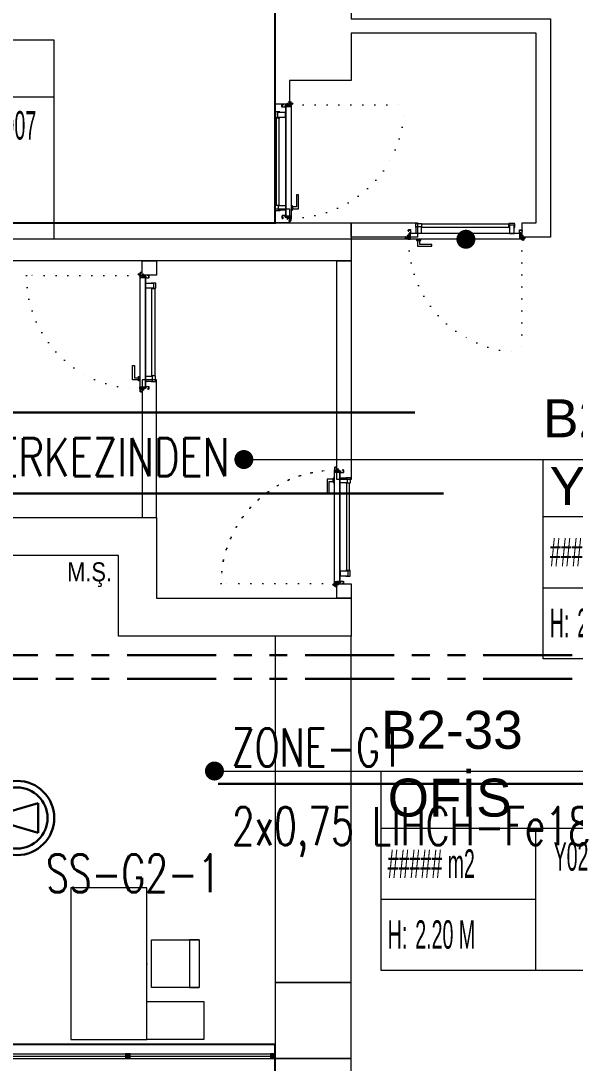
# Model space of a CAD drawing. Header units: metres. Extents: x -13545 to 152404, y -11890 to 28436.
# Drawn here: x 8872 to 9456, y 1595 to 2693 of the extents above; entities that cross this region are included whole.
import ezdxf
from ezdxf.enums import TextEntityAlignment as Align

# ---------------------------------------------------------------- set-up
doc = ezdxf.new("R2010")
doc.units = ezdxf.units.M
doc.header["$LTSCALE"] = 100
doc.header["$MEASUREMENT"] = 0
for name, pattern in [('DOT2', [0.125, 0, -0.125]), ('DOT5', [0.75, 0, -0.75]), ('HIDDEN', [0.375, 0.25, -0.125]), ('PHANTOM2', [1.25, 0.625, -0.125, 0.125, -0.125, 0.125, -0.125])]:
    doc.linetypes.add(name, pattern=pattern)
doc.layers.get('0').update_dxf_attribs({"color": 9, "lineweight": 9})
for name, color, linetype, lineweight in [('00', 9, 'Continuous', 9), ('01', 9, 'Continuous', 9), ('05', 9, 'Continuous', 9), ('06D', 9, 'Continuous', 9), ('10', 9, 'Continuous', 9), ('14', 9, 'Continuous', 9), ('15', 9, 'Continuous', 9), ('20', 9, 'DOT2', 9), ('21', 9, 'Continuous', 9), ('21_mahal200', 9, 'Continuous', 9), ('30H', 8, 'Continuous', 9), ('E-3W ACİL ANONS İÇİN HOPARLÖR (GÖMME) (YANGINA DAYANIKLI)', 7, 'Continuous', 30), ('E-KABLO', 7, 'Continuous', 30), ('E-YANGIN', 7, 'Continuous', 30), ('E-YAZI', 7, 'Continuous', 30)]:
    doc.layers.add(name, color=color, linetype=linetype, lineweight=lineweight)
doc.styles.add('Arial', font='arial.ttf', dxfattribs={"height": 2.5})
doc.styles.add('ILGAZ', font='txttw.shx')
doc.styles.add('MuuM_TEXT-STANDART', font='ARIALN.TTF')
doc.dimstyles.new('MuuM_DIM200', dxfattribs={"dimscale": 20, "dimtxt": 2, "dimasz": 1, "dimexe": 1, "dimexo": 1, "dimgap": 1, "dimtad": 1, "dimdec": 1, "dimrnd": 0.5, "dimdsep": 46, "dimtxsty": 'MuuM_TEXT-STANDART', "dimblk": 'ARCHTICK', "dimcen": 0, "dimdle": 0.15, "dimclrd": 256, "dimclre": 256, "dimclrt": 256, "dimadec": 0, "dimazin": 0, "dimtfac": 5, "dimtdec": 1, "dimtix": 1, "dimtmove": 2, "dimatfit": 3, "dimldrblk": 'DOT', "dimfxl": 3, "dimfxlon": 1, "dimtolj": 1, "dimlwd": -1, "dimlwe": -1, "dimarcsym": 0})

# ---------------------------------------------------------------- blocks, each defined once
blk = doc.blocks.new('100_3W ACİL ANONS İÇİN HOPARLÖR (GÖMME) (YANGINA DAYANIKLI)')
at = {"layer": 'E-3W ACİL ANONS İÇİN HOPARLÖR (GÖMME) (YANGINA DAYANIKLI)', "color": 4}
for p, q in [((-1.58, -0.79), (-1.58, 0.79)), ((-1.58, 0.79), (-0.632, 0.79)), ((-0.632, 0.474), (1.58, 1.106)), ((-0.632, 0.79), (-0.632, -0.79)), ((1.58, -1.106), (1.58, 1.106)), ((-0.632, -0.474), (1.58, -1.106)), ((-0.632, -0.79), (-1.58, -0.79))]:
    blk.add_line(p, q, dxfattribs=at)
at = {"layer": 'E-3W ACİL ANONS İÇİN HOPARLÖR (GÖMME) (YANGINA DAYANIKLI)', "color": 3}
for radius in [2.796, 2.296]:
    blk.add_circle((0, 0), radius, dxfattribs=at)
at = {"layer": 'E-3W ACİL ANONS İÇİN HOPARLÖR (GÖMME) (YANGINA DAYANIKLI)', "color": 4}
blk.add_solid([(-1.58, 0.79), (-0.632, 0.79), (-1.58, -0.79), (-0.632, -0.79)], dxfattribs=at)
blk = doc.blocks.new('p-kolon_80x80')
blk.add_lwpolyline([(-40, -40), (40, -40), (40, 40), (-40, 40)], close=True)
blk = doc.blocks.new('2.bod.sitatik')
at = {"layer": '01'}
blk.add_lwpolyline([(8420, -6500), (8420, -6500), (8420, -6460), (8420, -6150), (9220, -6150), (9220, -6190), (8470, -6190), (8470, -6460), (9015, -6460), (9015, -6545), (9220, -6545), (9220, -6585), (8975, -6585), (8975, -6500), (8470, -6500), (8470, -6585), (8420, -6585), (8420, -6500)], dxfattribs=at)
blk.add_blockref('p-kolon_80x80', (9180, -6990), dxfattribs=at)
blk = doc.blocks.new('p-işyeri')
at = {"color": 0, "const_width": 2}
blk.add_lwpolyline([(200, 0), (200, 700), (-200, 700), (-200, 0)], close=True, dxfattribs=at)
blk = doc.blocks.new('p-sandalye-03')
for points in [[(-5, -25.1), (-5, 24.9), (-55, 24.9), (-55, -25.1), (-5, -25.1)], [(-55, 24.9), (-45, 24.9), (-45, -25.1), (-55, -25.1)]]:
    blk.add_lwpolyline(points)
blk.add_point((0, -0.1))
blk = doc.blocks.new('m-calisma unitesi 02')
at = {"ltscale": 0.5}
blk.add_lwpolyline([(-160, 140), (-160, 80), (-120, 80), (-120, 140)], close=True, dxfattribs=at)
blk.add_lwpolyline([(0, 80), (0, 0), (-160, 0), (-160, 80)], close=True)
at = {"linetype": 'DOT5'}
blk.add_lwpolyline([(-160, 80), (-160, 80)], dxfattribs=at)
at = {"rotation": 270}
blk.add_blockref('p-sandalye-03', (-80, 80), dxfattribs=at)
blk = doc.blocks.new('*U19')
at = {"ltscale": 15}
for p, q in [((-25, 1), (-26, 0)), ((-25, -1), (-26, 0)), ((-23, 1), (-25, 1)), ((-23, 1), (-23, -2)), ((-21, -3), (-18, 3)), ((-21, -3), (-18, 3)), ((-20, -3), (-17, 3)), ((-20, -3), (-16, 3)), ((-18, -3), (-15, 3)), ((-18, -3), (-15, 3)), ((-18, 1), (-18, 2)), ((-17, -3), (-14, 3)), ((-17, -3), (-13, 3)), ((-17, 1), (-17, 2)), ((-15, -3), (-12, 3)), ((-15, -3), (-12, 3)), ((-15, 1), (-15, 2)), ((-14, -3), (-11, 3)), ((-14, -3), (-10, 3)), ((-14, 1), (-14, 2)), ((-12, -3), (-9, 3)), ((-12, -3), (-9, 3)), ((-12, 1), (-12, 2)), ((-11, -3), (-8, 3)), ((-11, -3), (-7, 3)), ((-11, 1), (-11, 2)), ((-9, -3), (-6, 3)), ((-9, -3), (-6, 3)), ((-9, 1), (-9, 2)), ((-8, -3), (-4, 3)), ((-8, -3), (-5, 3)), ((-8, 1), (-8, 2)), ((-6, -3), (-3, 3)), ((-6, -3), (-3, 3)), ((-6, 1), (-6, 2)), ((-5, -3), (-1, 3)), ((-5, -3), (-2, 3)), ((-5, 1), (-5, 2)), ((-3, 1), (-3, 2)), ((0, 4), (-2, 1)), ((-2, 1), (-2, 2)), ((0, 0), (-1, 0)), ((-25, -1), (-23, -2)), ((-9, -2), (-23, -2)), ((-21, -3), (-21, -2)), ((-20, -3), (-19, -2)), ((-20, -2), (-19, -2)), ((-19, -2), (-18, -2)), ((-18, -3), (-18, -2)), ((-17, -3), (-16, -2)), ((-17, -2), (-16, -2)), ((-16, -2), (-15, -2)), ((-15, -3), (-15, -2)), ((-14, -3), (-13, -2)), ((-14, -2), (-13, -2)), ((-13, -2), (-12, -2)), ((-12, -3), (-12, -2)), ((-11, -3), (-10, -2)), ((-11, -2), (-10, -2)), ((-10, -2), (-9, -2)), ((-9, -3), (-9, -2)), ((-8, -2), (-7, -2)), ((-8, -3), (-7, -2)), ((-7, -2), (-6, -2)), ((-6, -3), (-6, -2)), ((-5, -2), (-4, -2)), ((-5, -3), (-4, -2)), ((-4, -2), (-2, -2)), ((0, -4), (-2, -2)), ((0, 0), (-1, 0))]:
    blk.add_line(p, q, dxfattribs=at)
for p, q in [((-7, 1), (-23, 1)), ((-17, 1), (-19, 1)), ((-16, 1), (-17, 1)), ((-14, 1), (-16, 1)), ((-13, 1), (-14, 1)), ((-11, 1), (-13, 1)), ((-10, 1), (-11, 1)), ((-8, 1), (-10, 1)), ((-7, 1), (-8, 1)), ((-5, 1), (-7, 1)), ((-4, 1), (-5, 1)), ((-2, 1), (-4, 1)), ((-2, 1), (-2, 1)), ((0, 0), (0, 4)), ((-2, -2), (-2, -2)), ((0, 0), (0, -4))]:
    blk.add_line(p, q)
for centre, radius, start, end in [((-26, 4), 3.92, 274.361, 322.1025), ((-26, -4), 3.92, 37.8975, 85.639), ((-18, 3), 0.0971, 330.3204, 150.3204), ((-17, 3), 0.0971, 330.3204, 150.3204), ((-15, 3), 0.0971, 330.3204, 150.3204), ((-14, 3), 0.0971, 330.3204, 150.3204), ((-12, 3), 0.0971, 330.3204, 150.3204), ((-11, 3), 0.0971, 330.3204, 150.3204), ((-9, 3), 0.0971, 330.3204, 150.3204), ((-8, 3), 0.0971, 330.3204, 150.3204), ((-6, 3), 0.0971, 330.3204, 150.3204), ((-5, 3), 0.0971, 330.3204, 150.3204), ((-3, 3), 0.0971, 330.3204, 150.3204), ((-2, 3), 0.0971, 330.3204, 150.3204), ((-1, 0), 0.486, 90, 270), ((0, 4), 0.25, 0, 150.0864), ((-21, -3), 0.0971, 150.3204, 330.3204), ((-20, -3), 0.0971, 150.3204, 330.3204), ((-18, -3), 0.0971, 150.3204, 330.3204), ((-17, -3), 0.0971, 150.3204, 330.3204), ((-15, -3), 0.0971, 150.3204, 330.3204), ((-14, -3), 0.0971, 150.3204, 330.3204), ((-12, -3), 0.0971, 150.3204, 330.3204), ((-11, -3), 0.0971, 150.3204, 330.3204), ((-9, -3), 0.0971, 150.3204, 330.3204), ((-8, -3), 0.0971, 150.3204, 330.3204), ((-6, -3), 0.0971, 150.3204, 330.3204), ((-5, -3), 0.0971, 150.3204, 330.3204), ((0, -4), 0.25, 209.9136, 0)]:
    blk.add_arc(centre, radius, start, end, dxfattribs=at)
blk = doc.blocks.new('conta')
at = {"ltscale": 10}
for p, q in [((-2649.9, 5345.5), (-2649.8, 5345.6)), ((-2649.9, 5344.5), (-2649.8, 5344.3)), ((-2649.8, 5344.3), (-2649.7, 5344.3)), ((-2649.7, 5345.4), (-2649.3, 5345.4)), ((-2649.2, 5345.4), (-2649.1, 5345.5)), ((-2649, 5344), (-2648.8, 5343.8)), ((-2648.9, 5344.1), (-2648.7, 5343.9)), ((-2648.8, 5345.1), (-2648.6, 5345.3)), ((-2648.8, 5344.9), (-2648.6, 5345.2)), ((-2648.6, 5345.3), (-2648.6, 5345.3)), ((-2648.7, 5343.8), (-2648.7, 5343.8))]:
    blk.add_line(p, q, dxfattribs=at)
for centre, radius, start, end in [((-2649.8, 5345.5), 0.05, 140.6345, 188.9372), ((-2653, 5345), 3.19, 350.4674, 8.9372), ((-2649.9, 5344.5), 0.02, 170.4674, 213.7451), ((-2649.7, 5345.6), 0.0696, 22.2428, 159.258), ((-2650.9, 5345), 1.24, 340.3382, 16.7772), ((-2649.7, 5344.6), 0.03, 160.3382, 273.2666), ((-2649.7, 5345.4), 0.03, 90, 196.7772), ((-2649.6, 5341.5), 3.01, 80.4362, 93.2666), ((-2649.3, 5345.5), 0.05, 270, 303.0062), ((-2649.2, 5344.1), 0.231, 353.9571, 81.9004), ((-2649.1, 5345.5), 0.03, 4.7972, 123.0062), ((-2649.1, 5344.5), 0.03, 260.4362, 338.7066), ((-2651.2, 5344.8), 2.33, 7.5897, 18.7951), ((-2649, 5345.6), 0.05, 18.7951, 42.1429), ((-2650.2, 5345), 1.27, 338.7066, 23.0418), ((-2648.9, 5344.1), 0.1, 173.9571, 217.2653), ((-2648.8, 5345.1), 0.05, 187.5897, 322.7347), ((-2658.2, 5345.2), 9.36, 353.6857, 357.8537), ((-2648.8, 5344.2), 0.1, 173.6857, 217.2653), ((-2648.8, 5344.8), 0.05, 142.7347, 180.2669), ((-2648.6, 5345.3), 0.05, 52.7347, 142.7347), ((-2648.6, 5345.3), 0.05, 322.7347, 52.7347), ((-2648.7, 5343.8), 0.05, 217.2653, 307.2653), ((-2648.7, 5343.8), 0.05, 307.2653, 37.2653)]:
    blk.add_arc(centre, radius, start, end, dxfattribs=at)
for points, knots in [([(-2649, 5345.6), (-2649, 5345.6), (-2649.1, 5345.7), (-2649.2, 5345.4), (-2649.3, 5345.7), (-2649.4, 5345.5), (-2649.5, 5345.7), (-2649.6, 5345.5), (-2649.7, 5345.6), (-2649.7, 5345.6)], [0.0086373, 0.0086373, 0.0086373, 0.0086373, 0.1097304, 0.3133405, 0.4430081, 0.5658764, 0.7165186, 0.8527974, 0.9648495, 0.9648495, 0.9648495, 0.9648495]), ([(-2649.7, 5344.3), (-2649.7, 5344.3), (-2649.7, 5344.5), (-2649.6, 5344.3), (-2649.3, 5344.4), (-2649.2, 5344.4), (-2649.2, 5344.4)], [0, 0, 0, 0, 0.1008757, 0.3841126, 0.5436166, 0.6906785, 0.6906785, 0.6906785, 0.6906785])]:
    blk.add_open_spline(points, degree=3, knots=knots, dxfattribs=at)
blk = doc.blocks.new('p-yn_sackasa')
at = {"layer": '10', "linetype": 'Continuous'}
for p, q in [((-2.2, 0), (-2.2, -0.2)), ((0, 6.9), (0, 6.2)), ((0, 6.2), (0, 6.9)), ((0.1, 6.9), (0.1, 6.2)), ((0.2, 6.9), (0.2, 6.2)), ((2.7, 7.2), (0.3, 7.2)), ((2.7, 7.2), (0.3, 7.2)), ((2.7, 7), (0.3, 7)), ((0.3, 7), (2.7, 7)), ((0.3, 6.1), (0.8, 6.1)), ((0.7, 6), (0.3, 6)), ((0.3, 5.9), (0.7, 5.9)), ((0.8, 5.9), (0.3, 5.9)), ((0.7, 5.9), (0.7, 6)), ((0.7, -0.7), (0.7, 2.3)), ((0.7, -0.7), (0.7, 2.3)), ((0.8, 5.9), (0.8, 6.1)), ((0.8, -0.7), (0.8, 2.3)), ((0.8, -0.7), (0.8, 2.3)), ((0.9, 2.3), (1, 2.3)), ((0.9, 2.3), (0.9, 2.3)), ((1, 2.5), (1, 2.4)), ((1, 2.5), (1, 2.5)), ((1.1, 2.5), (1.1, 3.7)), ((1.1, 2.5), (1.1, 3.7)), ((1.3, 3.7), (1.3, 2.5)), ((1.3, 2.5), (1.3, 3.7)), ((2.5, 4), (1.4, 4)), ((1.4, 4), (2.5, 4)), ((1.4, 3.8), (2.5, 3.8)), ((2.5, 3.8), (1.4, 3.8)), ((2.5, 3.4), (2.6, 3.7)), ((2.6, 3.7), (2.5, 3.4)), ((2.7, 3.6), (2.6, 3.3)), ((2.7, 3.6), (2.6, 3.3)), ((2.8, 3.3), (2.8, 6.9)), ((2.8, 3.3), (2.8, 6.9)), ((2.9, 3.3), (2.9, 6.9)), ((2.9, 3.3), (2.9, 6.9)), ((-2.9, -1.7), (-2.9, -0.3)), ((-2.9, -0.3), (-2.9, -1.7)), ((-2.8, -0.3), (-2.8, -1.7)), ((-2.8, -0.3), (-2.8, -1.7)), ((-2.2, 0), (-2.7, 0)), ((-2.2, 0), (-2.7, 0)), ((-2.2, -0.1), (-2.7, -0.1)), ((-2.2, -0.2), (-2.7, -0.2)), ((1, -1.8), (-2.7, -1.8)), ((1, -1.9), (-2.7, -1.9)), ((-2.7, -2), (1, -2)), ((1, -2), (-2.7, -2)), ((-2.2, -0.1), (-2.2, 0)), ((0.9, -0.8), (1, -0.8)), ((0.9, -0.8), (0.9, -0.8)), ((1, -0.9), (1, -0.9)), ((1, -0.9), (1, -0.9)), ((1.1, -1), (1.1, -1.7)), ((1.1, -1), (1.1, -1.7)), ((1.3, -1), (1.3, -1.7)), ((1.3, -1), (1.3, -1.7))]:
    blk.add_line(p, q, dxfattribs=at)
for points in [[(0.1, 2.1), (0.7, 2.1), (0.7, -0.5), (0.1, -0.5)], [(0.1, 2.1), (0.4, 2.1), (0.4, -0.5), (0.1, -0.5)]]:
    blk.add_lwpolyline(points, close=True, dxfattribs=at)
for centre, radius, start, end in [((0.3, 6.9), 0.249, 90, 180), ((0.3, 6.9), 0.261, 90, 180), ((0.3, 6.2), 0.249, 181.345, 271.3502), ((0.3, 6.2), 0.261, 180, 270), ((0.3, 6.9), 0.122, 90, 180), ((0.3, 6.2), 0.122, 180, 270), ((0.3, 6.9), 0.11, 90, 180), ((0.3, 6.2), 0.11, 180, 270), ((0.9, 2.3), 0.206, 63.2169, 180), ((0.9, 2.3), 0.219, 63.2153, 180), ((0.9, 2.3), 0.0801, 63.215, 180), ((0.9, 2.3), 0.0674, 63.2144, 180), ((1, 2.5), 0.219, 243.2148, 0), ((1, 2.5), 0.0801, 243.2203, 0), ((1, 2.5), 0.206, 243.2197, 0), ((1, 2.5), 0.0674, 243.2129, 0), ((1.4, 3.7), 0.24, 90, 180), ((1.4, 3.7), 0.253, 90, 180), ((1.4, 3.7), 0.114, 90, 180), ((1.4, 3.7), 0.101, 90, 180), ((2.5, 3.7), 0.249, 342.8613, 90), ((2.5, 3.7), 0.261, 342.8602, 90), ((2.5, 3.7), 0.122, 342.8607, 90), ((2.5, 3.7), 0.11, 342.8621, 90), ((2.7, 3.3), 0.232, 162.8601, 0), ((2.7, 3.3), 0.219, 162.8613, 0), ((2.7, 3.3), 0.0927, 162.8605, 0), ((2.7, 3.3), 0.0801, 162.8624, 0), ((2.7, 6.9), 0.249, 0, 90), ((2.7, 6.9), 0.261, 0, 90), ((2.7, 6.9), 0.122, 0, 90), ((2.7, 6.9), 0.11, 0, 90), ((-2.7, -0.3), 0.24, 90, 180), ((-2.7, -0.3), 0.253, 90, 180), ((-2.7, -1.7), 0.24, 180, 270), ((-2.7, -1.7), 0.253, 180, 270), ((-2.7, -0.3), 0.114, 90, 180), ((-2.7, -0.3), 0.101, 90, 180), ((-2.7, -1.7), 0.114, 180, 270), ((-2.7, -1.7), 0.101, 180, 270), ((0.9, -0.7), 0.206, 180, 296.7851), ((0.9, -0.7), 0.219, 180, 296.785), ((0.9, -0.7), 0.0674, 180, 180.5245), ((0.9, -0.7), 0.0801, 180, 296.785), ((0.9, -0.7), 0.0674, 180, 296.7871), ((1, -1), 0.219, 0, 116.7854), ((1, -1), 0.206, 0, 116.7836), ((1, -1), 0.0801, 0, 116.7811), ((1, -1), 0.0674, 0, 116.7871), ((1, -1.7), 0.114, 270, 0), ((1, -1.7), 0.24, 270, 0), ((1, -1.7), 0.101, 270, 0), ((1, -1.7), 0.253, 270, 0)]:
    blk.add_arc(centre, radius, start, end, dxfattribs=at)
at = {"layer": '10', "xscale": 0.0842696629213483, "yscale": 0.0842696629213483, "zscale": 0.0842696629213483}
blk.add_blockref('*U19', (1, 1.3), dxfattribs=at)
at = {"layer": '14', "xscale": -0.7887640449438696, "yscale": 0.7887640449438696, "zscale": 0.7887640449438204, "rotation": 90}
blk.add_blockref('conta', (4217.8, -2086.4), dxfattribs=at)
blk = doc.blocks.new('*U361')
at = {"layer": '06D'}
for points in [[(8.5, 9.6), (7.9, 9.6), (7.9, 13.6, -0.414214), (8.2, 13.9), (13.7, 13.9, -0.414214), (14.1, 13.6), (14.1, 9.6), (13.5, 9.6)], [(111.5, 9.6), (112.1, 9.6), (112.1, 13.6, 0.414214), (111.7, 13.9), (106.2, 13.9, 0.414214), (105.9, 13.6), (105.9, 9.6), (106.5, 9.6)]]:
    blk.add_lwpolyline(points, format="xyb", dxfattribs=at)
for points in [[(105.9, 13.3), (14.1, 13.3), (14.1, 10.2), (105.9, 10.2)], [(111.5, 12.1), (106.5, 12.1), (106.5, 3.4), (111.5, 3.4)], [(8.5, 10.9), (13.5, 10.9), (13.5, 3.4), (8.5, 3.4)]]:
    blk.add_lwpolyline(points, close=True, dxfattribs=at)
for points in [[(8.8, -2.6), (8.8, -3.8), (13.2, -3.8), (13.2, -2.6), (8.8, -2.6)], [(9.9, -3.8), (9.9, -10.1), (24.9, -10.1), (24.9, -8.2), (12.1, -8.2), (12.1, -8.2), (12.1, -3.8), (9.9, -3.8)]]:
    blk.add_lwpolyline(points, dxfattribs=at)
at = {"layer": '10', "ltscale": 10}
for p, q in [((1, 0.7), (2, 1.3)), ((1, 0.7), (2, 1.3)), ((2, 0.3), (1, 0.3)), ((2, 0.3), (1, 0.3)), ((2, 0.1), (1, 0.1)), ((2, 0.1), (1, 0.1)), ((2, 1.8), (2, 1.3)), ((2.3, 1.8), (2, 1.8)), ((2, 1.8), (2, 1.3)), ((2.3, 1.8), (2, 1.8)), ((2, 1.3), (2, -0.2)), ((2, 1.3), (2, -0.2)), ((2.3, -2.2), (2.3, 3.3)), ((2.3, 1.3), (2.3, 1.8)), ((2.3, 1.3), (2.3, 1.8)), ((2.3, -0.2), (2.3, 1.3)), ((2.3, -0.2), (2.3, 1.3)), ((117.6, 3.4), (2.4, 3.4)), ((2.4, -2.3), (2.4, 3.2)), ((117.5, 3.3), (2.5, 3.3)), ((117.5, -2.3), (117.5, 3.2)), ((117.7, -2.2), (117.7, 3.3)), ((117.7, 1.8), (117.7, 0.3)), ((118, 1.8), (117.7, 1.8)), ((117.7, 0.3), (117.7, -0.2)), ((118, 0.3), (118, 1.8)), ((118, 1.5), (119, 1.5)), ((118, 1.3), (119, 1.3)), ((119, 0.9), (118, 0.3)), ((118, -0.2), (118, 0.3)), ((0.3, -2.5), (0.3, -2.3)), ((0.4, -2.2), (2.2, -2.2)), ((0.4, -2.4), (0.4, -2.4)), ((119.6, -2.6), (0.4, -2.6)), ((119.5, -2.4), (0.5, -2.4)), ((0.5, -2.4), (2.3, -2.4)), ((2, -0.2), (2.3, -0.2)), ((2, -0.2), (2.3, -0.2)), ((119.5, -2.4), (117.6, -2.4)), ((117.7, -0.2), (118, -0.2)), ((119.6, -2.2), (117.7, -2.2)), ((119.5, -2.4), (119.5, -2.4)), ((119.7, -2.5), (119.7, -2.3)), ((120.8, -2), (120.8, -2.4)), ((120.8, -2), (120.8, -2.4)), ((121.1, -2), (121.1, -2.4)), ((121.1, -2), (121.1, -2.4)), ((121.2, -2.2), (121.1, -2.2)), ((121.2, -2.2), (121.1, -2.2)), ((121.2, -2.2), (121.2, -2.3)), ((121.2, -2.2), (121.2, -2.3)), ((121.6, -2.7), (121.7, -2.6)), ((121.6, -2.7), (121.7, -2.6))]:
    blk.add_line(p, q, dxfattribs=at)
blk.add_circle((120.9, -3.3), 0.843, dxfattribs=at)
blk.add_circle((120.9, -3.3), 0.843, dxfattribs=at)
for centre, radius, start, end in [((2.4, 3.3), 0.141, 104.9271, 165.0729), ((117.5, 3.2), 0.05, 0, 90), ((117.6, 3.3), 0.1, 0, 90), ((0.4, -2.3), 0.1, 90, 180), ((0.4, -2.5), 0.1, 180, 270), ((0.5, -2.4), 0.005, 180, 270), ((0.5, -2.4), 0.005, 90, 180), ((2.2, -2.2), 0.05, 270, 0), ((2.3, -2.3), 0.1, 270, 0), ((117.6, -2.3), 0.1, 180, 270), ((117.7, -2.2), 0.05, 180, 270), ((119.5, -2.4), 0.005, 270, 360), ((119.5, -2.4), 0.005, 0, 90), ((119.6, -2.3), 0.1, 0, 90), ((119.6, -2.5), 0.1, 270, 0), ((120.4, -2.3), 0.302, 285.5524, 60.0315), ((120.4, -2.3), 0.302, 285.5524, 60.0315), ((120.4, -2.3), 0.428, 336.352, 37.621), ((120.4, -2.3), 0.428, 336.352, 37.621), ((120.9, -3.3), 1.01, 39.4092, 74.2861), ((120.9, -3.3), 1.01, 39.4092, 74.2861)]:
    blk.add_arc(centre, radius, start, end, dxfattribs=at)
at = {"layer": '20'}
blk.add_lwpolyline([(119.7, -2.4), (119.7, -121.8, -0.414214), (0.3, -2.4, 1)], format="xyb", dxfattribs=at)
blk.add_blockref('p-yn_sackasa', (0, 0))
at = {"xscale": -1}
blk.add_blockref('p-yn_sackasa', (120, 0), dxfattribs=at)
blk = doc.blocks.new('*U337')
at = {"layer": '06D'}
for points in [[(9.9, 4.8), (9.9, 11), (24.9, 11), (24.9, 9.1), (12.1, 9.1), (12.1, 9.1), (12.1, 4.8), (9.9, 4.8)], [(8.8, 3.5), (8.8, 4.8), (13.2, 4.8), (13.2, 3.5), (8.8, 3.5)]]:
    blk.add_lwpolyline(points, dxfattribs=at)
for points in [[(8.5, -8.6), (7.9, -8.6), (7.9, -12.6, 0.414214), (8.2, -13), (13.7, -13, 0.414214), (14.1, -12.6), (14.1, -8.6), (13.5, -8.6)], [(111.5, -8.6), (112.1, -8.6), (112.1, -12.6, -0.414214), (111.7, -13), (106.2, -13, -0.414214), (105.9, -12.6), (105.9, -8.6), (106.5, -8.6)]]:
    blk.add_lwpolyline(points, format="xyb", dxfattribs=at)
for points in [[(8.5, -10), (13.5, -10), (13.5, -2.5), (8.5, -2.5)], [(105.9, -12.4), (14.1, -12.4), (14.1, -9.2), (105.9, -9.2)], [(111.5, -11.1), (106.5, -11.1), (106.5, -2.5), (111.5, -2.5)]]:
    blk.add_lwpolyline(points, close=True, dxfattribs=at)
at = {"layer": '10', "ltscale": 10}
for p, q in [((0.3, 3.4), (0.3, 3.3)), ((119.6, 3.5), (0.4, 3.5)), ((0.4, 3.4), (0.4, 3.3)), ((0.4, 3.2), (2.2, 3.2)), ((119.5, 3.4), (0.5, 3.4)), ((0.5, 3.3), (2.3, 3.3)), ((2, 0.9), (1, 0.9)), ((2, 0.9), (1, 0.9)), ((2, 0.7), (1, 0.7)), ((2, 0.7), (1, 0.7)), ((1, 0.3), (2, -0.4)), ((1, 0.3), (2, -0.4)), ((2, -0.4), (2, 1.1)), ((2, 1.1), (2.3, 1.1)), ((2, -0.4), (2, 1.1)), ((2, 1.1), (2.3, 1.1)), ((2.3, 3.1), (2.3, -2.4)), ((2.3, 1.1), (2.3, -0.4)), ((2.3, 1.1), (2.3, -0.4)), ((2.4, 3.2), (2.4, -2.3)), ((117.5, 3.2), (117.5, -2.3)), ((119.5, 3.3), (117.6, 3.3)), ((119.6, 3.2), (117.7, 3.2)), ((117.7, 3.1), (117.7, -2.4)), ((117.7, 1.1), (118, 1.1)), ((117.7, 0.7), (117.7, 1.1)), ((117.7, -0.8), (117.7, 0.7)), ((118, 1.1), (118, 0.7)), ((118, 0.7), (118, -0.8)), ((119, 0), (118, 0.7)), ((119.5, 3.4), (119.5, 3.3)), ((119.7, 3.4), (119.7, 3.3)), ((120.8, 3), (120.8, 3.4)), ((120.8, 3), (120.8, 3.4)), ((121.1, 3), (121.1, 3.4)), ((121.1, 3), (121.1, 3.4)), ((121.2, 3.1), (121.1, 3.1)), ((121.2, 3.1), (121.1, 3.1)), ((121.2, 3.1), (121.2, 3.2)), ((121.2, 3.1), (121.2, 3.2)), ((121.6, 3.7), (121.7, 3.6)), ((121.6, 3.7), (121.7, 3.6)), ((2, -0.8), (2, -0.4)), ((2, -0.8), (2, -0.4)), ((2.3, -0.8), (2, -0.8)), ((2.3, -0.8), (2, -0.8)), ((2.3, -0.4), (2.3, -0.8)), ((2.3, -0.4), (2.3, -0.8)), ((117.6, -2.5), (2.4, -2.5)), ((117.5, -2.3), (2.5, -2.3)), ((118, -0.8), (117.7, -0.8)), ((118, -0.4), (119, -0.4)), ((118, -0.6), (119, -0.6))]:
    blk.add_line(p, q, dxfattribs=at)
blk.add_circle((120.9, 4.2), 0.843, dxfattribs=at)
blk.add_circle((120.9, 4.2), 0.843, dxfattribs=at)
for centre, radius, start, end in [((0.4, 3.4), 0.1, 90, 180), ((0.4, 3.3), 0.1, 180, 270), ((0.5, 3.4), 0.005, 90, 180), ((0.5, 3.3), 0.005, 180, 270), ((2.2, 3.1), 0.05, 0, 90), ((2.3, 3.2), 0.1, 0, 90), ((117.6, 3.2), 0.1, 90, 180), ((117.7, 3.1), 0.05, 90, 180), ((119.5, 3.4), 0.005, 0, 90), ((119.5, 3.3), 0.005, 270, 0), ((119.6, 3.4), 0.1, 0, 90), ((119.6, 3.3), 0.1, 270, 0), ((120.4, 3.2), 0.302, 299.9685, 74.4476), ((120.4, 3.2), 0.302, 299.9685, 74.4476), ((120.4, 3.2), 0.428, 322.379, 23.648), ((120.4, 3.2), 0.428, 322.379, 23.648), ((120.9, 4.2), 1.01, 285.7139, 320.5908), ((120.9, 4.2), 1.01, 285.7139, 320.5908), ((2.4, -2.3), 0.141, 194.9271, 255.0729), ((117.5, -2.3), 0.05, 270, 0), ((117.6, -2.4), 0.1, 270, 0)]:
    blk.add_arc(centre, radius, start, end, dxfattribs=at)
at = {"layer": '20'}
blk.add_lwpolyline([(119.7, 3.4), (119.7, 122.8, 0.414214), (0.3, 3.4, -1)], format="xyb", dxfattribs=at)
at = {"xscale": -1, "rotation": 180}
blk.add_blockref('p-yn_sackasa', (0, 1), dxfattribs=at)
at = {"rotation": 180}
blk.add_blockref('p-yn_sackasa', (120, 1), dxfattribs=at)
blk = doc.blocks.new('*U362')
at = {"layer": '06D'}
for points in [[(110.1, 4.8), (110.1, 11), (95.1, 11), (95.1, 9.1), (107.9, 9.1), (107.9, 9.1), (107.9, 4.8), (110.1, 4.8)], [(111.2, 3.5), (111.2, 4.8), (106.8, 4.8), (106.8, 3.5), (111.2, 3.5)]]:
    blk.add_lwpolyline(points, dxfattribs=at)
for points in [[(8.5, -8.6), (7.9, -8.6), (7.9, -12.6, 0.414214), (8.2, -13), (13.7, -13, 0.414214), (14.1, -12.6), (14.1, -8.6), (13.5, -8.6)], [(111.5, -8.6), (112.1, -8.6), (112.1, -12.6, -0.414214), (111.7, -13), (106.2, -13, -0.414214), (105.9, -12.6), (105.9, -8.6), (106.5, -8.6)]]:
    blk.add_lwpolyline(points, format="xyb", dxfattribs=at)
for points in [[(8.5, -11.1), (13.5, -11.1), (13.5, -2.5), (8.5, -2.5)], [(14.1, -12.4), (105.9, -12.4), (105.9, -9.2), (14.1, -9.2)], [(111.5, -10), (106.5, -10), (106.5, -2.5), (111.5, -2.5)]]:
    blk.add_lwpolyline(points, close=True, dxfattribs=at)
at = {"layer": '10', "ltscale": 10}
for p, q in [((-1.6, 3.7), (-1.7, 3.6)), ((-1.6, 3.7), (-1.7, 3.6)), ((-1.2, 3.1), (-1.2, 3.2)), ((-1.2, 3.1), (-1.2, 3.2)), ((-1.2, 3.1), (-1.1, 3.1)), ((-1.2, 3.1), (-1.1, 3.1)), ((-1.1, 3), (-1.1, 3.4)), ((-1.1, 3), (-1.1, 3.4)), ((-0.8, 3), (-0.8, 3.4)), ((-0.8, 3), (-0.8, 3.4)), ((0.3, 3.4), (0.3, 3.3)), ((0.4, 3.5), (119.6, 3.5)), ((0.4, 3.4), (0.4, 3.3)), ((0.4, 3.2), (2.2, 3.2)), ((0.5, 3.4), (119.5, 3.4)), ((0.5, 3.3), (2.3, 3.3)), ((1, 0), (2, 0.7)), ((2, 1.1), (2, 0.7)), ((2.3, 1.1), (2, 1.1)), ((2, 0.7), (2, -0.8)), ((2.3, 3.1), (2.3, -2.4)), ((2.3, 0.7), (2.3, 1.1)), ((2.3, -0.8), (2.3, 0.7)), ((2.4, 3.2), (2.4, -2.3)), ((117.5, 3.2), (117.5, -2.3)), ((119.5, 3.3), (117.6, 3.3)), ((119.6, 3.2), (117.7, 3.2)), ((117.7, 3.1), (117.7, -2.4)), ((117.7, 1.1), (117.7, -0.4)), ((118, 1.1), (117.7, 1.1)), ((117.7, 1.1), (117.7, -0.4)), ((118, 1.1), (117.7, 1.1)), ((118, -0.4), (118, 1.1)), ((118, -0.4), (118, 1.1)), ((118, 0.9), (119, 0.9)), ((118, 0.9), (119, 0.9)), ((118, 0.7), (119, 0.7)), ((118, 0.7), (119, 0.7)), ((119, 0.3), (118, -0.4)), ((119, 0.3), (118, -0.4)), ((119.5, 3.4), (119.5, 3.3)), ((119.7, 3.4), (119.7, 3.3)), ((2, -0.4), (1, -0.4)), ((2, -0.6), (1, -0.6)), ((2, -0.8), (2.3, -0.8)), ((2.4, -2.5), (117.6, -2.5)), ((2.5, -2.3), (117.5, -2.3)), ((117.7, -0.4), (117.7, -0.8)), ((117.7, -0.4), (117.7, -0.8)), ((117.7, -0.8), (118, -0.8)), ((117.7, -0.8), (118, -0.8)), ((118, -0.8), (118, -0.4)), ((118, -0.8), (118, -0.4))]:
    blk.add_line(p, q, dxfattribs=at)
blk.add_circle((-0.9, 4.2), 0.843, dxfattribs=at)
blk.add_circle((-0.9, 4.2), 0.843, dxfattribs=at)
for centre, radius, start, end in [((-0.9, 4.2), 1.01, 219.4092, 254.2861), ((-0.9, 4.2), 1.01, 219.4092, 254.2861), ((-0.4, 3.2), 0.428, 156.352, 217.621), ((-0.4, 3.2), 0.428, 156.352, 217.621), ((-0.4, 3.2), 0.302, 105.5524, 240.0315), ((-0.4, 3.2), 0.302, 105.5524, 240.0315), ((0.4, 3.4), 0.1, 90, 180), ((0.4, 3.3), 0.1, 180, 270), ((0.5, 3.4), 0.005, 90, 180), ((0.5, 3.3), 0.005, 180, 270), ((2.2, 3.1), 0.05, 0, 90), ((2.3, 3.2), 0.1, 0, 90), ((117.6, 3.2), 0.1, 90, 180), ((117.7, 3.1), 0.05, 90, 180), ((119.5, 3.4), 0.005, 0, 90), ((119.5, 3.3), 0.005, 270, 0), ((119.6, 3.4), 0.1, 0, 90), ((119.6, 3.3), 0.1, 270, 0), ((2.4, -2.4), 0.1, 180, 270), ((2.5, -2.3), 0.05, 180, 270), ((117.6, -2.3), 0.141, 284.9271, 345.0729)]:
    blk.add_arc(centre, radius, start, end, dxfattribs=at)
at = {"layer": '20'}
blk.add_lwpolyline([(0.3, 3.4), (0.3, 122.8, -0.414214), (119.7, 3.4, 1)], format="xyb", dxfattribs=at)
at = {"xscale": -1, "rotation": 180}
blk.add_blockref('p-yn_sackasa', (0, 1), dxfattribs=at)
at = {"rotation": 180}
blk.add_blockref('p-yn_sackasa', (120, 1), dxfattribs=at)
blk = doc.blocks.new('*U363')
at = {"layer": '06D'}
for points in [[(8.5, 9.6), (7.9, 9.6), (7.9, 13.6, -0.414214), (8.2, 13.9), (13.7, 13.9, -0.414214), (14.1, 13.6), (14.1, 9.6), (13.5, 9.6)], [(111.5, 9.6), (112.1, 9.6), (112.1, 13.6, 0.414214), (111.7, 13.9), (106.2, 13.9, 0.414214), (105.9, 13.6), (105.9, 9.6), (106.5, 9.6)]]:
    blk.add_lwpolyline(points, format="xyb", dxfattribs=at)
for points in [[(105.9, 13.3), (14.1, 13.3), (14.1, 10.2), (105.9, 10.2)], [(111.5, 12.1), (106.5, 12.1), (106.5, 3.4), (111.5, 3.4)], [(8.5, 10.9), (13.5, 10.9), (13.5, 3.4), (8.5, 3.4)]]:
    blk.add_lwpolyline(points, close=True, dxfattribs=at)
for points in [[(8.8, -2.6), (8.8, -3.8), (13.2, -3.8), (13.2, -2.6), (8.8, -2.6)], [(9.9, -3.8), (9.9, -10.1), (24.9, -10.1), (24.9, -8.2), (12.1, -8.2), (12.1, -8.2), (12.1, -3.8), (9.9, -3.8)]]:
    blk.add_lwpolyline(points, dxfattribs=at)
at = {"layer": '10', "ltscale": 10}
for p, q in [((1, 0.7), (2, 1.3)), ((1, 0.7), (2, 1.3)), ((2, 0.3), (1, 0.3)), ((2, 0.3), (1, 0.3)), ((2, 0.1), (1, 0.1)), ((2, 0.1), (1, 0.1)), ((2, 1.8), (2, 1.3)), ((2.3, 1.8), (2, 1.8)), ((2, 1.8), (2, 1.3)), ((2.3, 1.8), (2, 1.8)), ((2, 1.3), (2, -0.2)), ((2, 1.3), (2, -0.2)), ((2.3, -2.2), (2.3, 3.3)), ((2.3, 1.3), (2.3, 1.8)), ((2.3, 1.3), (2.3, 1.8)), ((2.3, -0.2), (2.3, 1.3)), ((2.3, -0.2), (2.3, 1.3)), ((117.6, 3.4), (2.4, 3.4)), ((2.4, -2.3), (2.4, 3.2)), ((117.5, 3.3), (2.5, 3.3)), ((117.5, -2.3), (117.5, 3.2)), ((117.7, -2.2), (117.7, 3.3)), ((117.7, 1.8), (117.7, 0.3)), ((118, 1.8), (117.7, 1.8)), ((117.7, 0.3), (117.7, -0.2)), ((118, 0.3), (118, 1.8)), ((118, 1.5), (119, 1.5)), ((118, 1.3), (119, 1.3)), ((119, 0.9), (118, 0.3)), ((118, -0.2), (118, 0.3)), ((0.3, -2.5), (0.3, -2.3)), ((0.4, -2.2), (2.2, -2.2)), ((0.4, -2.4), (0.4, -2.4)), ((119.6, -2.6), (0.4, -2.6)), ((119.5, -2.4), (0.5, -2.4)), ((0.5, -2.4), (2.3, -2.4)), ((2, -0.2), (2.3, -0.2)), ((2, -0.2), (2.3, -0.2)), ((119.5, -2.4), (117.6, -2.4)), ((117.7, -0.2), (118, -0.2)), ((119.6, -2.2), (117.7, -2.2)), ((119.5, -2.4), (119.5, -2.4)), ((119.7, -2.5), (119.7, -2.3)), ((120.8, -2), (120.8, -2.4)), ((120.8, -2), (120.8, -2.4)), ((121.1, -2), (121.1, -2.4)), ((121.1, -2), (121.1, -2.4)), ((121.2, -2.2), (121.1, -2.2)), ((121.2, -2.2), (121.1, -2.2)), ((121.2, -2.2), (121.2, -2.3)), ((121.2, -2.2), (121.2, -2.3)), ((121.6, -2.7), (121.7, -2.6)), ((121.6, -2.7), (121.7, -2.6))]:
    blk.add_line(p, q, dxfattribs=at)
blk.add_circle((120.9, -3.3), 0.843, dxfattribs=at)
blk.add_circle((120.9, -3.3), 0.843, dxfattribs=at)
for centre, radius, start, end in [((2.4, 3.3), 0.141, 104.9271, 165.0729), ((117.5, 3.2), 0.05, 0, 90), ((117.6, 3.3), 0.1, 0, 90), ((0.4, -2.3), 0.1, 90, 180), ((0.4, -2.5), 0.1, 180, 270), ((0.5, -2.4), 0.005, 180, 270), ((0.5, -2.4), 0.005, 90, 180), ((2.2, -2.2), 0.05, 270, 0), ((2.3, -2.3), 0.1, 270, 0), ((117.6, -2.3), 0.1, 180, 270), ((117.7, -2.2), 0.05, 180, 270), ((119.5, -2.4), 0.005, 270, 360), ((119.5, -2.4), 0.005, 0, 90), ((119.6, -2.3), 0.1, 0, 90), ((119.6, -2.5), 0.1, 270, 0), ((120.4, -2.3), 0.302, 285.5524, 60.0315), ((120.4, -2.3), 0.302, 285.5524, 60.0315), ((120.4, -2.3), 0.428, 336.352, 37.621), ((120.4, -2.3), 0.428, 336.352, 37.621), ((120.9, -3.3), 1.01, 39.4092, 74.2861), ((120.9, -3.3), 1.01, 39.4092, 74.2861)]:
    blk.add_arc(centre, radius, start, end, dxfattribs=at)
at = {"layer": '20'}
blk.add_lwpolyline([(119.7, -2.4), (119.7, -121.8, -0.414214), (0.3, -2.4, 1)], format="xyb", dxfattribs=at)
blk.add_blockref('p-yn_sackasa', (0, 0))
at = {"xscale": -1}
blk.add_blockref('p-yn_sackasa', (120, 0), dxfattribs=at)
blk = doc.blocks.new('prf-10x10')
blk.add_lwpolyline([(-5, -5), (5, -5), (5, 5), (-5, 5)], close=True)
at = {"color": 255}
blk.add_solid([(-5, -5), (5, -5), (-5, 5), (5, 5)], dxfattribs=at)
at = {"layer": '10'}
blk.add_point((0, 0), dxfattribs=at)
blk = doc.blocks.new('p-dog-ser-620')
at = {"layer": '06D'}
for points in [[(-620, 5), (-5, 5)], [(-620, 0), (-5, 0)]]:
    blk.add_lwpolyline(points, dxfattribs=at)
at = {"layer": '15'}
blk.add_lwpolyline([(-620, 2.5), (-5, 2.5)], dxfattribs=at)
at = {"layer": '10', "xscale": 0.5, "yscale": 0.5, "rotation": 90}
for p in [(-617.5, 2.5), (-460, 2.5), (-305, 2.5), (-155, 2.5), (-2.5, 2.5)]:
    blk.add_blockref('prf-10x10', p, dxfattribs=at)
blk = doc.blocks.new('_ArchTick')
at = {"color": 0, "linetype": 'ByBlock', "const_width": 0.15}
blk.add_lwpolyline([(-0.5, -0.5), (0.5, 0.5)], dxfattribs=at)
blk = doc.blocks.new('_Dot')
at = {"color": 0, "linetype": 'ByBlock', "lineweight": -2}
blk.add_line((-0.5, 0), (-1, 0), dxfattribs=at)
at = {"color": 0, "linetype": 'ByBlock', "const_width": 0.5}
blk.add_lwpolyline([(-0.25, 0, 1), (0.25, 0, 1)], format="xyb", close=True, dxfattribs=at)
blk = doc.blocks.new('0_roomno2')
blk.add_lwpolyline([(19.375, -10.5), (0, -10.5), (0, 0), (19.375, 0)], close=True)
for points in [[(0, -3), (19.375, -3)], [(8.125, -3), (8.125, -10.5)], [(11.875, -3), (11.875, -10.5)], [(15.625, -3), (15.625, -10.5)], [(0, -6.75), (8.125, -6.75)]]:
    blk.add_lwpolyline(points)
at = {"style": 'MuuM_TEXT-STANDART', "width": 0.6}
blk.add_text('H:', height=1.5, dxfattribs=at).set_placement((0.35, -8.608), align=Align.MIDDLE_LEFT)
at = {"style": 'Arial'}
blk.add_attdef('ODANO', (0, 1.17), '', height=2, dxfattribs=at)
blk.add_attdef('MEKANADI', text='', height=2, dxfattribs=at).set_placement((0.35, -3), align=Align.BOTTOM_LEFT)
at = {"style": 'MuuM_TEXT-STANDART', "width": 0.6}
for tag, p in [('YER01', (10, -4.5)), ('TAVAN01', (13.75, -4.5)), ('DUVAR01', (17.5, -4.5)), ('YER02', (10, -6.75)), ('TAVAN02', (13.75, -6.75)), ('DUVAR02', (17.5, -6.75)), ('YER03', (10, -9)), ('TAVAN03', (13.75, -9)), ('DUVAR03', (17.5, -9))]:
    blk.add_attdef(tag, text='', height=1.5, dxfattribs=at).set_placement(p, align=Align.MIDDLE_CENTER)
for tag, p in [('M2', (0.35, -4.875)), ('TEMIZTAVANYUKSEKLIGI', (1.8, -8.608))]:
    blk.add_attdef(tag, text='', height=1.5, dxfattribs=at).set_placement(p, align=Align.MIDDLE_LEFT)
blk = doc.blocks.new('2.bod.Mimari')
at = {"layer": '00'}
for points in [[(9155, -6000), (9155, -6025), (9140, -6025), (9140, -6015), (9140, -5430), (9220, -5430), (9220, -5935), (9430, -5935), (9430, -6165), (9400, -6165), (9400, -6150), (9415, -6150), (9415, -5950), (9220, -5950), (9220, -6000), (9155, -6000)], [(9140, -6150), (9140, -6135), (9155, -6135), (9155, -6150)], [(9290, -6165), (9220, -6165), (9220, -6150), (9290, -6150)], [(9205, -6410), (9205, -6190), (9220, -6190), (9220, -6420), (9205, -6420)], [(9000, -6460), (9015, -6460), (9015, -6315), (9000, -6315)], [(9220, -6950), (9220, -6585), (9140, -6585), (9140, -6950)], [(9220, -7750), (9220, -7030), (9140, -7030), (9140, -7750)]]:
    blk.add_lwpolyline(points, close=True, dxfattribs=at)
for points in [[(9000, -6190), (9015, -6190), (9015, -6205), (9000, -6205), (9000, -6190)], [(9220, -6530), (9220, -6545), (9205, -6545), (9205, -6530), (9220, -6530)]]:
    blk.add_lwpolyline(points, dxfattribs=at)
at = {"layer": '05', "xscale": -1, "rotation": 270}
blk.add_blockref('m-calisma unitesi 02', (8925, -6850), dxfattribs=at)
at = {"layer": '06D', "color": 89, "linetype": 'HIDDEN', "true_color": 0x2e4d23, "rotation": 90}
for p in [(9140, -5950), (9140, -7215)]:
    blk.add_blockref('p-işyeri', p, dxfattribs=at)
at = {"layer": '10'}
for name, p, rotation in [('*U361', (9154.46, -6145.15), 90.00000000000001), ('*U337', (9000.95, -6325), 89.99999999999999)]:
    blk.add_blockref(name, p, dxfattribs=dict(at, rotation=rotation))
for name, p in [('*U363', (9280.15, -6164.46)), ('p-dog-ser-620', (9140, -7030))]:
    blk.add_blockref(name, p, dxfattribs=at)
at = {"layer": '10', "xscale": -1, "rotation": 90}
blk.add_blockref('*U337', (9205.95, -6410.01), dxfattribs=at)
at = {"layer": '21_mahal200'}
ref = blk.add_blockref('0_roomno2', (8519.63, -5957.15), dxfattribs=dict(at, xscale=20, yscale=20, zscale=20))
ref.add_attrib('ODANO', 'B2-31', (8519.63, -5933.75), dxfattribs={"layer": '0', "height": 40, "style": 'Arial'})
ref.add_attrib('MEKANADI', 'S.A.S.', dxfattribs={"layer": '0', "height": 40, "style": 'Arial'}).set_placement((8526.63, -6017.15), align=Align.BOTTOM_LEFT)
ref.add_attrib('M2', '#### m2', dxfattribs={"layer": '0', "height": 30, "style": 'MuuM_TEXT-STANDART', "width": 0.6}).set_placement((8526.63, -6054.65), align=Align.MIDDLE_LEFT)
ref.add_attrib('TEMIZTAVANYUKSEKLIGI', '2.40 M', dxfattribs={"layer": '0', "height": 30, "style": 'MuuM_TEXT-STANDART', "width": 0.6}).set_placement((8555.63, -6129.31), align=Align.MIDDLE_LEFT)
ref.add_attrib('YER01', 'Y04', dxfattribs={"layer": '0', "height": 30, "style": 'MuuM_TEXT-STANDART', "width": 0.6}).set_placement((8719.63, -6047.15), align=Align.MIDDLE_CENTER)
ref.add_attrib('TAVAN01', 'T09', dxfattribs={"layer": '0', "height": 30, "style": 'MuuM_TEXT-STANDART', "width": 0.6}).set_placement((8794.63, -6047.15), align=Align.MIDDLE_CENTER)
ref.add_attrib('DUVAR01', 'D07', dxfattribs={"layer": '0', "height": 30, "style": 'MuuM_TEXT-STANDART', "width": 0.6}).set_placement((8869.63, -6047.15), align=Align.MIDDLE_CENTER)
ref = blk.add_blockref('0_roomno2', (9422.15, -6399.09), dxfattribs=dict(at, xscale=20, yscale=20, zscale=20))
ref.add_attrib('ODANO', 'B2-32', (9422.15, -6375.69), dxfattribs={"layer": '0', "height": 40, "style": 'Arial'})
ref.add_attrib('MEKANADI', 'Y.G.H.', dxfattribs={"layer": '0', "height": 40, "style": 'Arial'}).set_placement((9429.15, -6459.09), align=Align.BOTTOM_LEFT)
ref.add_attrib('M2', '#### m2', dxfattribs={"layer": '0', "height": 30, "style": 'MuuM_TEXT-STANDART', "width": 0.6}).set_placement((9429.15, -6496.59), align=Align.MIDDLE_LEFT)
ref.add_attrib('TEMIZTAVANYUKSEKLIGI', '2.40 M', dxfattribs={"layer": '0', "height": 30, "style": 'MuuM_TEXT-STANDART', "width": 0.6}).set_placement((9458.15, -6571.25), align=Align.MIDDLE_LEFT)
ref.add_attrib('YER01', 'Y04', dxfattribs={"layer": '0', "height": 30, "style": 'MuuM_TEXT-STANDART', "width": 0.6}).set_placement((9622.15, -6489.09), align=Align.MIDDLE_CENTER)
ref.add_attrib('TAVAN01', 'T09', dxfattribs={"layer": '0', "height": 30, "style": 'MuuM_TEXT-STANDART', "width": 0.6}).set_placement((9697.15, -6489.09), align=Align.MIDDLE_CENTER)
ref.add_attrib('DUVAR01', 'D07', dxfattribs={"layer": '0', "height": 30, "style": 'MuuM_TEXT-STANDART', "width": 0.6}).set_placement((9772.15, -6489.09), align=Align.MIDDLE_CENTER)
ref = blk.add_blockref('0_roomno2', (9251.56, -6727.16), dxfattribs=dict(at, xscale=20, yscale=20, zscale=20))
ref.add_attrib('ODANO', 'B2-33', (9251.56, -6703.76), dxfattribs={"layer": '0', "height": 40, "style": 'Arial'})
ref.add_attrib('MEKANADI', 'OFİS', dxfattribs={"layer": '0', "height": 40, "style": 'Arial'}).set_placement((9258.56, -6787.16), align=Align.BOTTOM_LEFT)
ref.add_attrib('M2', '##### m2', dxfattribs={"layer": '0', "height": 30, "style": 'MuuM_TEXT-STANDART', "width": 0.6}).set_placement((9258.56, -6824.66), align=Align.MIDDLE_LEFT)
ref.add_attrib('TEMIZTAVANYUKSEKLIGI', '2.20 M', dxfattribs={"layer": '0', "height": 30, "style": 'MuuM_TEXT-STANDART', "width": 0.6}).set_placement((9287.56, -6899.32), align=Align.MIDDLE_LEFT)
ref.add_attrib('YER01', 'Y02', dxfattribs={"layer": '0', "height": 30, "style": 'MuuM_TEXT-STANDART', "width": 0.6}).set_placement((9451.56, -6817.16), align=Align.MIDDLE_CENTER)
ref.add_attrib('TAVAN01', 'T05', dxfattribs={"layer": '0', "height": 30, "style": 'MuuM_TEXT-STANDART', "width": 0.6}).set_placement((9526.56, -6817.16), align=Align.MIDDLE_CENTER)
ref.add_attrib('DUVAR01', 'D02', dxfattribs={"layer": '0', "height": 30, "style": 'MuuM_TEXT-STANDART', "width": 0.6}).set_placement((9601.56, -6817.16), align=Align.MIDDLE_CENTER)
ref.add_attrib('TAVAN02', 'T09', dxfattribs={"layer": '0', "height": 30, "style": 'MuuM_TEXT-STANDART', "width": 0.6}).set_placement((9526.56, -6862.16), align=Align.MIDDLE_CENTER)
ref.add_attrib('DUVAR02', 'D07', dxfattribs={"layer": '0', "height": 30, "style": 'MuuM_TEXT-STANDART', "width": 0.6}).set_placement((9601.56, -6862.16), align=Align.MIDDLE_CENTER)
at = {"layer": '30H', "rotation": 89.99999999999999}
blk.add_blockref('*U362', (9205.95, -6530), dxfattribs=at)
at = {"layer": '21', "style": 'MuuM_TEXT-STANDART'}
blk.add_text('M.Ş.', height=20, dxfattribs=at).set_placement((8921.17, -6527.33))
at = {"layer": '21_mahal200'}
for points in [[(9340.88, -6167.15), (8907.13, -6167.15)], [(9107.13, -6399.09), (9424.24, -6399.09)], [(9076.16, -6727.16), (9251.56, -6727.16)]]:
    blk.add_leader(points, dimstyle='MuuM_DIM200', override={"dimasz": 1, "dimfxl": 10}, dxfattribs=at)

msp = doc.modelspace()

# ---------------------------------------------------------------- linework, layer by layer
at = {"layer": 'E-KABLO', "color": 5, "linetype": 'PHANTOM2', "ltscale": 1.5}
for p, q in [((7671.6, 2025), (9711.4, 2025)), ((7671.6, 2000), (9711.4, 2000))]:
    msp.add_line(p, q, dxfattribs=at)
at = {"layer": 'E-YANGIN'}
for p, q in [((8641.9, 2280.4), (9287, 2280.4)), ((8712.7, 2195.2), (9317.4, 2195.2)), ((9080.1, 1889.4), (9660.9, 1889.4))]:
    msp.add_line(p, q, dxfattribs=at)

# ---------------------------------------------------------------- block references
for name in ['2.bod.sitatik', '2.bod.Mimari']:
    msp.add_blockref(name, (0, 8630))
at = {"layer": 'E-3W ACİL ANONS İÇİN HOPARLÖR (GÖMME) (YANGINA DAYANIKLI)', "xscale": 14, "yscale": 14, "zscale": 14}
msp.add_blockref('100_3W ACİL ANONS İÇİN HOPARLÖR (GÖMME) (YANGINA DAYANIKLI)', (8868.3, 1853.4), dxfattribs=at)

# ---------------------------------------------------------------- texts
at = {"layer": 'E-YAZI', "color": 3, "style": 'ILGAZ'}
for s, width, p in [('SES MERKEZINDEN', 0.75, (8718, 2213.5)), ('ZONE-G1', 0.7, (9094.5, 1907.7)), ('2x0,75 LIHCH-Fe180/PH90', 0.7, (9094.5, 1824.8)), ('SS-G2-1', 0.7, (8898.9, 1775.1))]:
    msp.add_text(s, height=40, dxfattribs=dict(at, width=width)).set_placement(p)

doc.saveas('drawing.dxf')
